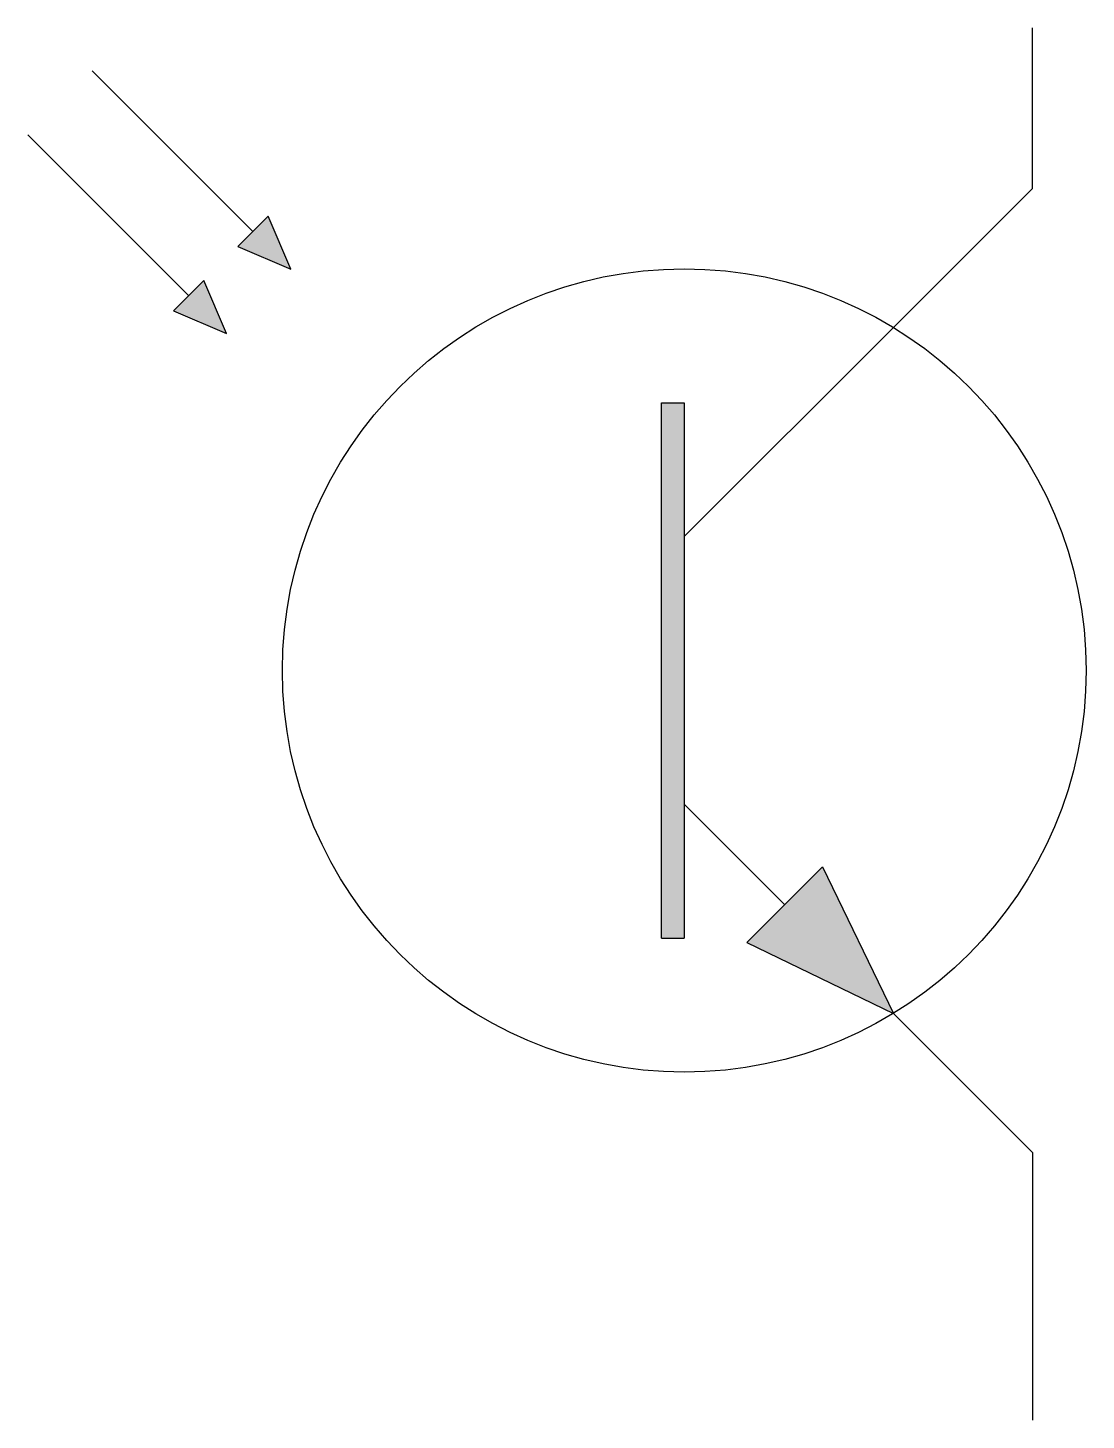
# Model space of a CAD drawing. Header units: millimetres. Extents: x -2.4 to 7.5, y -7 to 6.
import ezdxf

# ---------------------------------------------------------------- set-up
doc = ezdxf.new("R2010")
doc.units = ezdxf.units.MM
doc.layers.get('0').update_dxf_attribs({"lineweight": 25})
doc.layers.add('OBJECT', color=7, linetype='Continuous', lineweight=25)

msp = doc.modelspace()

# ---------------------------------------------------------------- hatches: boundary and pattern name
at = {"layer": 'OBJECT', "transparency": 33554687}
for color, points in [(256, [(-0.134, 4.241), (-0.416, 3.959), (0.079, 3.746)]), (256, [(-0.734, 3.641), (-1.016, 3.359), (-0.521, 3.146)]), (9, [(3.75, 2.5), (3.75, -2.5), (3.538, -2.5), (3.538, 2.5)]), (9, [(4.334, -2.541), (5.702, -3.202), (5.041, -1.834)])]:
    msp.add_hatch(color=color, dxfattribs=at).paths.add_polyline_path(points, flags=0)

# ---------------------------------------------------------------- linework, layer by layer
for p, q in [((7, 4.5), (7, 6)), ((7, -4.5), (7, -7))]:
    msp.add_line(p, q)
at = {"layer": 'OBJECT'}
for p, q in [((-1.775, 5.6), (-0.275, 4.1)), ((-2.375, 5), (-0.875, 3.5)), ((5.702, 3.202), (7, 4.5)), ((-0.134, 4.241), (-0.416, 3.959)), ((0.079, 3.746), (-0.134, 4.241)), ((-0.416, 3.959), (0.079, 3.746)), ((-0.734, 3.641), (-1.016, 3.359)), ((-0.521, 3.146), (-0.734, 3.641)), ((-1.016, 3.359), (-0.521, 3.146)), ((3.75, 1.25), (5.702, 3.202)), ((3.538, -2.5), (3.538, 2.5)), ((3.538, 2.5), (3.75, 2.5)), ((3.75, 2.5), (3.75, -2.5)), ((3.75, -1.25), (4.688, -2.188)), ((4.334, -2.541), (5.041, -1.834)), ((5.041, -1.834), (5.702, -3.202)), ((3.538, -2.5), (3.75, -2.5)), ((4.334, -2.541), (5.702, -3.202)), ((7, -4.5), (5.702, -3.202))]:
    msp.add_line(p, q, dxfattribs=at)
msp.add_circle((3.75, 0), 3.75, dxfattribs=at)

doc.saveas('drawing.dxf')
